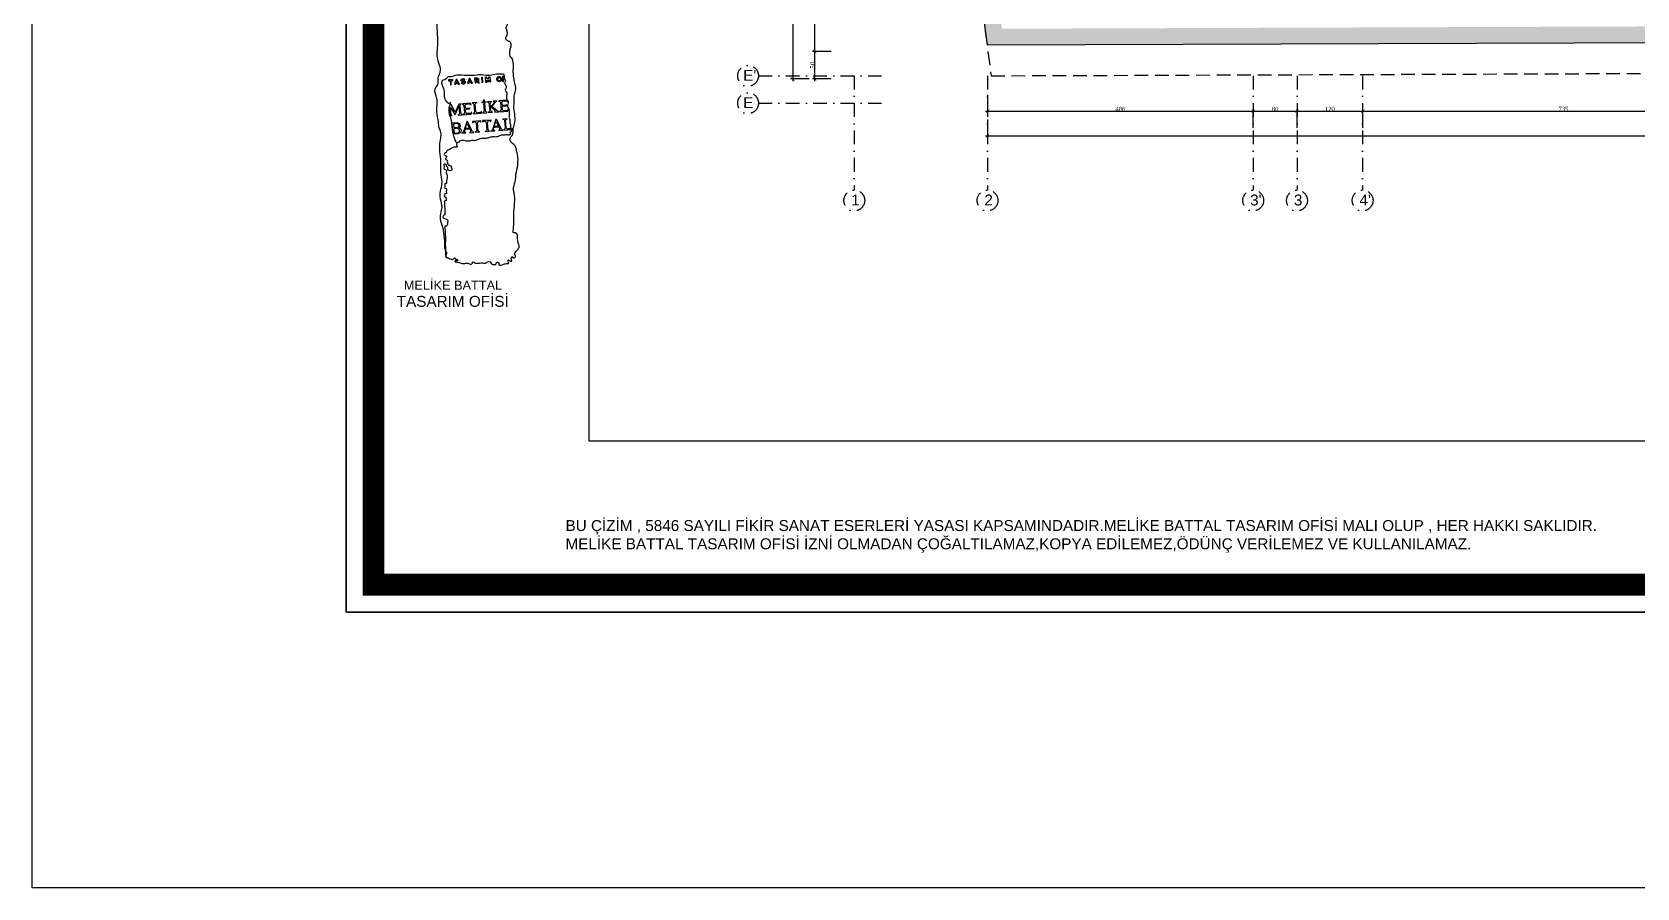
# Model space of a CAD drawing. Header units: millimetres. Extents: x -29311 to -3405, y 28913 to 42880.
# Drawn here: x -20559 to -17624, y 28913 to 30478 of the extents above; entities that cross this region are included whole.
import ezdxf

# ---------------------------------------------------------------- set-up
doc = ezdxf.new("R2010")
doc.units = ezdxf.units.MM
for name, pattern in [('( Hidden )', [0.375, 0.25, -0.125]), ('DASHDOT', [1, 0.5, -0.25, 0, -0.25]), ('DASHDOT2', [0.5, 0.25, -0.125, 0, -0.125])]:
    doc.linetypes.add(name, pattern=pattern)
for name, color, linetype in [('A-AKS', 57, 'DASHDOT'), ('A-AKS.', 57, 'DASHDOT2'), ('A-BA', 1, 'Continuous'), ('vaz_bina2', 161, 'Continuous'), ('Yazılar', 253, 'Continuous')]:
    doc.layers.add(name, color=color, linetype=linetype)
for name, color, linetype, lineweight in [('olcu-plan', 7, 'Continuous', 20), ('tarama-betonarme', 252, 'Continuous', 13), ('TES_SU', 150, 'Continuous', 25)]:
    doc.layers.add(name, color=color, linetype=linetype, lineweight=lineweight)
doc.styles.get("Standard").update_dxf_attribs({"font": 'arial.ttf'})
doc.styles.add('text1', font='arial.ttf')
doc.styles.add('YAZ-50', font='times.ttf', dxfattribs={"width": 0.9})
doc.dimstyles.new('1-50-plan', dxfattribs={"dimtxt": 8, "dimasz": 6, "dimexe": 4, "dimexo": 4, "dimgap": 0.00625, "dimtad": 1, "dimdec": 0, "dimrnd": 0.0005, "dimzin": 9, "dimdsep": 46, "dimtxsty": 'YAZ-50', "dimblk": 'ARCHTICK', "dimcen": 0.025, "dimdle": 4, "dimadec": 0, "dimazin": 0, "dimtfac": 1, "dimtdec": 0, "dimtmove": 0, "dimatfit": 3, "dimfxl": 30, "dimfxlon": 1, "dimarcsym": 0})

# ---------------------------------------------------------------- blocks, each defined once
blk = doc.blocks.new('ANTET')
at = {"color": 251, "const_width": 20, "elevation": 0}
blk.add_lwpolyline([(-18595, -50619.4), (-18595, -52600.1), (-14668.2, -52600.1), (-14668.2, -50619.4)], close=True, dxfattribs=at)
at = {"layer": 'Yazılar', "color": 0}
for p, q in [((-18522.6, -52138.5, 0), (-18526.4, -52138.7, 0)), ((-18526.4, -52138.7, 0), (-18526.4, -52139.5, 0)), ((-18526.4, -52139.5, 0), (-18524.8, -52139.4, 0)), ((-18524.8, -52139.4, 0), (-18524.6, -52143.2, 0)), ((-18524.6, -52143.2, 0), (-18523.9, -52143.2, 0)), ((-18524, -52139.4, 0), (-18522.6, -52139.3, 0)), ((-18523.9, -52143.2, 0), (-18524, -52139.4, 0)), ((-18522.6, -52139.3, 0), (-18522.6, -52138.5, 0)), ((-18519.4, -52138.2, 0), (-18520.9, -52142.7, 0)), ((-18520.9, -52142.7, 0), (-18519.9, -52142.7, 0)), ((-18519.9, -52142.7, 0), (-18519.6, -52141.8, 0)), ((-18519.6, -52141.8, 0), (-18518.2, -52141.7, 0)), ((-18518.9, -52138.2, 0), (-18519.4, -52138.2, 0)), ((-18519.4, -52141, 0), (-18518.9, -52139.8, 0)), ((-18518.3, -52140.9, 0), (-18519.4, -52141, 0)), ((-18516.4, -52142.5, 0), (-18518.9, -52138.2, 0)), ((-18518.9, -52139.8, 0), (-18518.3, -52140.9, 0)), ((-18518.2, -52141.7, 0), (-18517.6, -52142.5, 0)), ((-18517.6, -52142.5, 0), (-18516.4, -52142.5, 0)), ((-18513.5, -52141.3, 0), (-18514.7, -52141.4, 0)), ((-18511.9, -52138.8, 0), (-18511.4, -52138.3, 0)), ((-18507.5, -52137.3, 0), (-18509, -52141.8, 0)), ((-18509, -52141.8, 0), (-18508, -52141.8, 0)), ((-18508, -52141.8, 0), (-18507.6, -52140.9, 0)), ((-18507.6, -52140.9, 0), (-18506.2, -52140.8, 0)), ((-18506.9, -52137.3, 0), (-18507.5, -52137.3, 0)), ((-18507.4, -52140.1, 0), (-18507, -52138.9, 0)), ((-18506.3, -52140, 0), (-18507.4, -52140.1, 0)), ((-18507, -52138.9, 0), (-18506.3, -52140, 0)), ((-18504.5, -52141.6, 0), (-18506.9, -52137.3, 0)), ((-18506.2, -52140.8, 0), (-18505.6, -52141.6, 0)), ((-18505.6, -52141.6, 0), (-18504.5, -52141.6, 0)), ((-18500.1, -52137, 0), (-18502.6, -52137.2, 0)), ((-18502.6, -52137.2, 0), (-18502.2, -52141.4, 0)), ((-18502.2, -52141.4, 0), (-18501.2, -52141.3, 0)), ((-18501.5, -52138.9, 0), (-18501.5, -52137.8, 0)), ((-18501.5, -52137.8, 0), (-18500.4, -52137.8, 0)), ((-18500.3, -52138.8, 0), (-18501.5, -52138.9, 0)), ((-18501.4, -52139.9, 0), (-18500.7, -52139.8, 0)), ((-18501.2, -52141.3, 0), (-18501.4, -52139.9, 0)), ((-18500.7, -52139.8, 0), (-18499.4, -52141.3, 0)), ((-18498.2, -52141.2, 0), (-18499.4, -52139.6, 0)), ((-18499.4, -52141.3, 0), (-18498.2, -52141.2, 0)), ((-18495.5, -52136.5, 0), (-18496.4, -52136.6, 0)), ((-18496.4, -52136.6, 0), (-18496.1, -52140.7, 0)), ((-18496.1, -52140.7, 0), (-18495.1, -52140.6, 0)), ((-18495.1, -52140.6, 0), (-18495.5, -52136.5, 0)), ((-18491.8, -52136.3, 0), (-18492.9, -52136.4, 0)), ((-18492.9, -52136.4, 0), (-18492.5, -52140.7, 0)), ((-18492.5, -52140.7, 0), (-18491.4, -52140.6, 0)), ((-18490.4, -52138.3, 0), (-18491.8, -52136.3, 0)), ((-18491.4, -52140.6, 0), (-18491.6, -52138.8, 0)), ((-18491.6, -52138.8, 0), (-18490.5, -52140.3, 0)), ((-18490.5, -52140.3, 0), (-18489.9, -52140.2, 0)), ((-18489.5, -52136.2, 0), (-18490.4, -52138.3, 0)), ((-18489.9, -52140.2, 0), (-18489.3, -52138.6, 0)), ((-18488.4, -52136.1, 0), (-18489.5, -52136.2, 0)), ((-18489.3, -52138.6, 0), (-18489, -52140.3, 0)), ((-18489, -52140.3, 0), (-18487.9, -52140.2, 0)), ((-18487.9, -52140.2, 0), (-18488.4, -52136.1, 0)), ((-18476.6, -52135.5, 0), (-18477.3, -52135.7, 0)), ((-18477.3, -52135.7, 0), (-18477.2, -52140.2, 0)), ((-18477.2, -52140.2, 0), (-18476.3, -52140.1, 0)), ((-18475.7, -52135.4, 0), (-18476.6, -52135.5, 0)), ((-18476.4, -52136.5, 0), (-18475.6, -52136.1, 0)), ((-18476.3, -52137, 0), (-18476.4, -52136.5, 0)), ((-18475.5, -52136.9, 0), (-18476.3, -52137, 0)), ((-18476.3, -52140.1, 0), (-18476.2, -52138.1, 0)), ((-18476.2, -52138.1, 0), (-18475.3, -52137.7, 0)), ((-18523.9, -52161.3, 0), (-18525.1, -52161.5, 0)), ((-18520.3, -52168.1, 0), (-18523.9, -52161.3, 0)), ((-18516.9, -52160.7, 0), (-18520.3, -52168.1, 0)), ((-18515, -52160.6, 0), (-18516.9, -52160.7, 0)), ((-18515.1, -52169.5, 0), (-18515.9, -52161.8, 0)), ((-18514.9, -52161, 0), (-18515, -52160.6, 0)), ((-18506.7, -52159.8, 0), (-18513.8, -52160.4, 0)), ((-18513.8, -52160.4, 0), (-18513.7, -52161, 0)), ((-18512.4, -52162.1, 0), (-18511.8, -52168.7, 0)), ((-18510.9, -52164.2, 0), (-18511.1, -52161.9, 0)), ((-18510.3, -52160.9, 0), (-18507.1, -52160.6, 0)), ((-18505.8, -52161.2, 0), (-18506.7, -52159.8, 0)), ((-18506.2, -52161.4, 0), (-18505.8, -52161.2, 0)), ((-18500.7, -52159.4, 0), (-18504.7, -52159.7, 0)), ((-18504.7, -52159.7, 0), (-18504.7, -52160.1, 0)), ((-18503.3, -52160.7, 0), (-18502.6, -52168, 0)), ((-18501.5, -52167.9, 0), (-18502.1, -52160.6, 0)), ((-18500.7, -52159.8, 0), (-18500.7, -52159.4, 0)), ((-18491.9, -52158.7, 0), (-18495.9, -52159, 0)), ((-18495.9, -52159, 0), (-18495.9, -52159.5, 0)), ((-18494.5, -52160.1, 0), (-18493.9, -52167.2, 0)), ((-18492.7, -52167.2, 0), (-18493.3, -52160, 0)), ((-18491.9, -52159.2, 0), (-18491.9, -52158.7, 0)), ((-18486.9, -52158.3, 0), (-18490.9, -52158.7, 0)), ((-18490.9, -52158.7, 0), (-18490.8, -52159.1, 0)), ((-18489.5, -52159.7, 0), (-18488.8, -52166.9, 0)), ((-18488.2, -52162.9, 0), (-18488.5, -52159.8, 0)), ((-18484.7, -52159.3, 0), (-18487.3, -52162.6, 0)), ((-18486.8, -52158.8, 0), (-18486.9, -52158.3, 0)), ((-18486.7, -52163, 0), (-18483.5, -52158.9, 0)), ((-18482.4, -52158, 0), (-18485.2, -52158.2, 0)), ((-18485.2, -52158.2, 0), (-18485.2, -52158.7, 0)), ((-18482.3, -52158.4, 0), (-18482.4, -52158, 0)), ((-18473.2, -52157.1, 0), (-18480.3, -52157.8, 0)), ((-18480.3, -52157.8, 0), (-18480.3, -52158.3, 0)), ((-18478.9, -52159.4, 0), (-18478.3, -52166, 0)), ((-18477.5, -52161.5, 0), (-18477.6, -52159.2, 0)), ((-18476.8, -52158.2, 0), (-18473.6, -52157.9, 0)), ((-18473.9, -52161.9, 0), (-18476.5, -52162.1, 0)), ((-18476.5, -52162.5, 0), (-18473.9, -52162.3, 0)), ((-18473.5, -52161.4, 0), (-18473.6, -52161.4, 0)), ((-18473.4, -52162.6, 0), (-18473.5, -52161.4, 0)), ((-18472.4, -52158.5, 0), (-18473.2, -52157.1, 0)), ((-18472.7, -52158.7, 0), (-18472.4, -52158.5, 0)), ((-18525, -52171.4, 0), (-18523, -52171.2, 0)), ((-18524.4, -52167.8, 0), (-18524.3, -52163.8, 0)), ((-18523.9, -52170.8, 0), (-18524.4, -52167.8, 0)), ((-18524.3, -52163.8, 0), (-18520.7, -52170.4, 0)), ((-18523, -52171.1, 0), (-18523.9, -52170.8, 0)), ((-18523, -52171.2, 0), (-18523, -52171.1, 0)), ((-18520.7, -52170.4, 0), (-18520.4, -52170.4, 0)), ((-18520.4, -52170.4, 0), (-18517, -52162.8, 0)), ((-18517.5, -52170.6, 0), (-18517.5, -52170.9, 0)), ((-18517.5, -52170.9, 0), (-18513.8, -52170.7, 0)), ((-18517, -52162.8, 0), (-18516.3, -52169.6, 0)), ((-18513.8, -52170.7, 0), (-18513.8, -52170.3, 0)), ((-18512.9, -52170.6, 0), (-18505.8, -52170, 0)), ((-18512.9, -52170.1, 0), (-18512.9, -52170.6, 0)), ((-18509.7, -52176.9, 0), (-18512.7, -52186.2, 0)), ((-18510.6, -52168.7, 0), (-18510.8, -52165.9, 0)), ((-18507.4, -52164.6, 0), (-18510, -52164.8, 0)), ((-18509.9, -52165.2, 0), (-18507.4, -52165, 0)), ((-18506.3, -52169.3, 0), (-18509.6, -52169.5, 0)), ((-18504.6, -52185.8, 0), (-18509.1, -52176.8, 0)), ((-18507, -52164.1, 0), (-18507.1, -52164.1, 0)), ((-18506.9, -52165.3, 0), (-18507, -52164.1, 0)), ((-18507, -52165.3, 0), (-18506.9, -52165.3, 0)), ((-18505.8, -52170, 0), (-18505.2, -52168.5, 0)), ((-18505.2, -52168.5, 0), (-18505.6, -52168.4, 0)), ((-18496.8, -52176.1, 0), (-18504.6, -52176.6, 0)), ((-18504.6, -52176.6, 0), (-18504.5, -52177.7, 0)), ((-18503.8, -52169.8, 0), (-18496.7, -52169.2, 0)), ((-18503.8, -52169.3, 0), (-18503.8, -52169.8, 0)), ((-18497.2, -52168.5, 0), (-18499.7, -52168.7, 0)), ((-18497.2, -52177, 0), (-18496.8, -52177, 0)), ((-18496.8, -52177, 0), (-18496.8, -52176.1, 0)), ((-18496.7, -52169.2, 0), (-18496.1, -52167.8, 0)), ((-18496.1, -52167.8, 0), (-18496.5, -52167.6, 0)), ((-18487.7, -52175.4, 0), (-18495.4, -52175.9, 0)), ((-18495.4, -52175.9, 0), (-18495.3, -52177, 0)), ((-18495.3, -52177, 0), (-18494.9, -52176.9, 0)), ((-18495, -52168.6, 0), (-18495, -52169.1, 0)), ((-18495, -52169.1, 0), (-18491.3, -52168.8, 0)), ((-18491.3, -52168.8, 0), (-18491.3, -52168.3, 0)), ((-18490, -52168.1, 0), (-18490, -52168.6, 0)), ((-18490, -52168.6, 0), (-18486.2, -52168.3, 0)), ((-18487.9, -52162.9, 0), (-18488.2, -52162.9, 0)), ((-18488.2, -52163.8, 0), (-18487.8, -52163.7, 0)), ((-18487.9, -52166.9, 0), (-18488.2, -52163.8, 0)), ((-18488.1, -52176.4, 0), (-18487.6, -52176.4, 0)), ((-18487.6, -52176.4, 0), (-18487.7, -52175.4, 0)), ((-18487.2, -52163.9, 0), (-18483.9, -52166.8, 0)), ((-18481.9, -52166.9, 0), (-18486.7, -52163, 0)), ((-18486.2, -52168.3, 0), (-18486.3, -52167.8, 0)), ((-18483.3, -52174.9, 0), (-18486.2, -52184.3, 0)), ((-18484.3, -52167.6, 0), (-18484.2, -52168.1, 0)), ((-18484.2, -52168.1, 0), (-18480.5, -52167.8, 0)), ((-18478.1, -52183.8, 0), (-18482.6, -52174.9, 0)), ((-18480.5, -52167.8, 0), (-18480.6, -52167.3, 0)), ((-18479.4, -52167.9, 0), (-18472.3, -52167.3, 0)), ((-18479.4, -52167.4, 0), (-18479.4, -52167.9, 0)), ((-18477.1, -52166, 0), (-18477.3, -52163.2, 0)), ((-18472.8, -52174.2, 0), (-18476.8, -52174.5, 0)), ((-18476.8, -52174.5, 0), (-18476.8, -52174.8, 0)), ((-18472.8, -52166.6, 0), (-18476.1, -52166.8, 0)), ((-18475.4, -52175.5, 0), (-18474.8, -52182.8, 0)), ((-18473.6, -52182.7, 0), (-18474.3, -52175.3, 0)), ((-18473.5, -52162.6, 0), (-18473.4, -52162.6, 0)), ((-18472.8, -52174.5, 0), (-18472.8, -52174.2, 0)), ((-18472.3, -52167.3, 0), (-18471.7, -52165.8, 0)), ((-18471.7, -52165.8, 0), (-18472.1, -52165.7, 0)), ((-18518.6, -52177.8, 0), (-18523.5, -52178.1, 0)), ((-18522.2, -52188.1, 0), (-18517.2, -52187.6, 0)), ((-18521.4, -52182.3, 0), (-18521.6, -52178.9, 0)), ((-18521, -52187.1, 0), (-18521.3, -52183.4, 0)), ((-18514.3, -52187.1, 0), (-18514.3, -52187.5, 0)), ((-18514.3, -52187.5, 0), (-18510.5, -52187.2, 0)), ((-18511.9, -52186, 0), (-18511.3, -52184, 0)), ((-18510.6, -52186.7, 0), (-18511.4, -52186.7, 0)), ((-18511.3, -52184, 0), (-18510.6, -52183.7, 0)), ((-18511, -52183, 0), (-18509.9, -52179.3, 0)), ((-18510.2, -52183.2, 0), (-18511, -52183, 0)), ((-18510.6, -52183.7, 0), (-18507.6, -52183.5, 0)), ((-18510.5, -52187.2, 0), (-18510.6, -52186.7, 0)), ((-18507.7, -52183, 0), (-18510.2, -52183.2, 0)), ((-18509.2, -52179.3, 0), (-18507.4, -52182.9, 0)), ((-18507.4, -52182.9, 0), (-18507.7, -52183, 0)), ((-18507.6, -52183.5, 0), (-18507, -52183.7, 0)), ((-18507, -52183.7, 0), (-18506.1, -52185.6, 0)), ((-18506.9, -52186.4, 0), (-18506.9, -52186.9, 0)), ((-18506.5, -52186.4, 0), (-18506.9, -52186.4, 0)), ((-18506.9, -52186.9, 0), (-18503.2, -52186.6, 0)), ((-18504.5, -52177.7, 0), (-18504.1, -52177.6, 0)), ((-18503.2, -52186.6, 0), (-18503.2, -52186.1, 0)), ((-18502, -52186.5, 0), (-18498, -52186.2, 0)), ((-18502, -52186.2, 0), (-18502, -52186.5, 0)), ((-18501.2, -52178.1, 0), (-18500.6, -52185.4, 0)), ((-18499.4, -52185.3, 0), (-18500, -52178, 0)), ((-18498, -52186.2, 0), (-18498.1, -52185.9, 0)), ((-18492.9, -52185.5, 0), (-18492.8, -52185.9, 0)), ((-18492.8, -52185.9, 0), (-18488.9, -52185.6, 0)), ((-18492, -52177.4, 0), (-18491.4, -52184.7, 0)), ((-18490.2, -52184.6, 0), (-18490.8, -52177.3, 0)), ((-18488.9, -52185.6, 0), (-18488.9, -52185.3, 0)), ((-18487.9, -52185.2, 0), (-18487.8, -52185.6, 0)), ((-18487.8, -52185.6, 0), (-18484.1, -52185.3, 0)), ((-18485.5, -52184.1, 0), (-18484.9, -52182, 0)), ((-18484.1, -52184.8, 0), (-18485, -52184.8, 0)), ((-18484.9, -52182, 0), (-18484.2, -52181.8, 0)), ((-18484.6, -52181.1, 0), (-18483.4, -52177.4, 0)), ((-18483.8, -52181.3, 0), (-18484.6, -52181.1, 0)), ((-18484.2, -52181.8, 0), (-18481.2, -52181.6, 0)), ((-18484.1, -52185.3, 0), (-18484.1, -52184.8, 0)), ((-18481.3, -52181.1, 0), (-18483.8, -52181.3, 0)), ((-18482.7, -52177.4, 0), (-18481, -52181, 0)), ((-18481, -52181, 0), (-18481.3, -52181.1, 0)), ((-18481.2, -52181.6, 0), (-18480.5, -52181.8, 0)), ((-18480.5, -52181.8, 0), (-18479.6, -52183.7, 0)), ((-18480.5, -52184.5, 0), (-18480.4, -52185, 0)), ((-18480, -52184.5, 0), (-18480.5, -52184.5, 0)), ((-18480.4, -52185, 0), (-18476.7, -52184.7, 0)), ((-18476.7, -52184.7, 0), (-18476.8, -52184.2, 0)), ((-18475.9, -52184.6, 0), (-18469.1, -52184, 0)), ((-18475.9, -52184.1, 0), (-18475.9, -52184.6, 0)), ((-18469.3, -52183.3, 0), (-18471.9, -52183.5, 0))]:
    blk.add_line(p, q, dxfattribs=at)
at = {"layer": 'Yazılar', "elevation": 0}
for points in [[(-18620, -50594.4), (-18620, -52625.1), (-14643.2, -52625.1), (-14643.2, -50594.4)], [(-18397.9, -50768), (-14785.5, -50768), (-14785.5, -52468.9), (-18397.9, -52468.9)]]:
    blk.add_lwpolyline(points, close=True, dxfattribs=at)
at = {"layer": 'Yazılar', "color": 0}
for centre, radius, start, end in [((-18500.4, -52138.3, 0), 0.544, 285.7002, 89.8304), ((-18500, -52138.4, 0), 1.35, 296.3146, 92.2448), ((-18514.7, -52162.2, 0), 1.25, 99.5329, 160.7685), ((-18513.7, -52162.3, 0), 1.32, 8.9885, 92.4504), ((-18510.3, -52161.8, 0), 0.845, 93.5753, 186.7171), ((-18507.5, -52161.9, 0), 1.43, 24.0941, 70.1751), ((-18504.4, -52161.2, 0), 1.17, 26.8717, 104.7206), ((-18500.9, -52161, 0), 1.28, 78.7508, 159.2348), ((-18495.6, -52160.6, 0), 1.17, 26.8717, 104.7206), ((-18494.1, -52157.6, 0), 0.643, 0, 180), ((-18494.1, -52157.6, 0), 0.643, 180, 0), ((-18492.2, -52160.4, 0), 1.28, 78.7508, 159.2348), ((-18490.5, -52160.3, 0), 1.17, 26.8717, 104.7206), ((-18487.2, -52160.1, 0), 1.35, 73.9687, 165.5707), ((-18485, -52159.1, 0), 0.445, 331.9713, 109.8082), ((-18482.5, -52159.8, 0), 1.4, 85.2348, 136.878), ((-18480.2, -52159.6, 0), 1.32, 8.9885, 92.4504), ((-18476.8, -52159.1, 0), 0.845, 93.5753, 186.7171), ((-18476.7, -52161.3, 0), 0.808, 192.7116, 279.6506), ((-18476.4, -52163.4, 0), 0.87, 92.8643, 169.9091), ((-18474.1, -52161.5, 0), 0.459, 296.8534, 4.4459), ((-18473.9, -52162.7, 0), 0.385, 2.7673, 86.8525), ((-18474, -52159.3, 0), 1.43, 24.0941, 70.1751), ((-18517.5, -52169.3, 0), 1.21, 267.7324, 349.4348), ((-18513.9, -52169, 0), 1.3, 202.1449, 271.1655), ((-18513.1, -52168.7, 0), 1.34, 277.5487, 0.0587), ((-18510.2, -52164, 0), 0.808, 192.7116, 279.6506), ((-18509.9, -52166.1, 0), 0.87, 92.8643, 169.9091), ((-18509.5, -52168.5, 0), 1.03, 188.142, 265.8309), ((-18509.4, -52177, 0), 0.375, 29.8612, 162.6497), ((-18507.6, -52164.2, 0), 0.459, 296.8534, 4.4459), ((-18507.4, -52165.3, 0), 0.385, 2.7673, 86.8525), ((-18507, -52168, 0), 1.43, 299.5441, 345.6252), ((-18502.8, -52178.9, 0), 1.83, 28.1277, 133.9929), ((-18504, -52168, 0), 1.34, 277.5487, 0.0587), ((-18500, -52167.2, 0), 1.58, 207.6157, 280.9899), ((-18498.2, -52178.6, 0), 1.83, 56.328, 162.1932), ((-18497.9, -52167.3, 0), 1.43, 299.5441, 345.6252), ((-18495.2, -52167.2, 0), 1.34, 277.5487, 0.0587), ((-18493.6, -52178.3, 0), 1.83, 28.1277, 133.9929), ((-18491.3, -52166.9, 0), 1.36, 190.5203, 271.082), ((-18489.1, -52177.9, 0), 1.83, 56.328, 162.1932), ((-18490.1, -52166.9, 0), 1.23, 272.4392, 358.5524), ((-18488.1, -52161.7, 0), 1.19, 279.6077, 310.0793), ((-18486.7, -52166.7, 0), 1.2, 188.6528, 290.3313), ((-18487.8, -52164.9, 0), 1.19, 58.769, 89.2406), ((-18484.3, -52167.1, 0), 0.489, 268.8969, 38.1412), ((-18483, -52175.1, 0), 0.375, 29.8612, 162.6497), ((-18480.8, -52165.1, 0), 2.15, 236.5586, 275.1283), ((-18479.6, -52166, 0), 1.34, 277.5487, 0.0587), ((-18476.1, -52165.8, 0), 1.03, 188.142, 265.8309), ((-18476.5, -52176, 0), 1.17, 26.8717, 104.7206), ((-18473.1, -52175.8, 0), 1.28, 78.7508, 159.2348), ((-18473.5, -52165.3, 0), 1.43, 299.5441, 345.6252), ((-18514.2, -52185.3, 0), 1.78, 266.9534, 330.1797), ((-18511.5, -52186.3, 0), 0.489, 151.1208, 280.3652), ((-18509.5, -52179.6, 0), 0.427, 35.0991, 145.0732), ((-18506.4, -52185.9, 0), 0.489, 268.8969, 38.1412), ((-18503.4, -52184, 0), 2.15, 236.5586, 275.1283), ((-18501.8, -52184.9, 0), 1.28, 258.0713, 338.5553), ((-18498.3, -52184.8, 0), 1.17, 206.1921, 284.0411), ((-18492.6, -52184.3, 0), 1.28, 258.0713, 338.5553), ((-18489.2, -52184.1, 0), 1.17, 206.1921, 284.0411), ((-18487.8, -52183.4, 0), 1.78, 266.9534, 330.1797), ((-18485.1, -52184.3, 0), 0.489, 151.1208, 280.3652), ((-18483.1, -52177.7, 0), 0.427, 35.0991, 145.0732), ((-18480, -52184, 0), 0.489, 268.8969, 38.1412), ((-18477, -52182.1, 0), 2.15, 236.5586, 275.1283), ((-18476.1, -52182.8, 0), 1.34, 277.5487, 0.0587), ((-18472.2, -52181.9, 0), 1.58, 207.6157, 280.9899), ((-18470, -52182.1, 0), 1.43, 299.5441, 304.8334)]:
    blk.add_arc(centre, radius, start, end, dxfattribs=at)
for centre, major_axis, ratio in [((-18480.2, -52137.9, 0), (0.26, -2.41), 0.888812), ((-18480.1, -52137.9, 0), (0.14, -1.64), 0.823942)]:
    blk.add_ellipse(centre, major_axis=major_axis, ratio=ratio, dxfattribs=at)
for points, knots in [([(-18536, -52028.9, 0), (-18533.5, -52027.3, 0), (-18527.9, -52023.8, 0), (-18517.7, -52025.2, 0), (-18508.2, -52023.6, 0), (-18498.5, -52026.7, 0), (-18489, -52025.3, 0), (-18482.2, -52025.9, 0), (-18476.3, -52024.9, 0), (-18478.4, -52031.6, 0), (-18472.2, -52035.5, 0), (-18472.3, -52046.4, 0), (-18469.8, -52057.3, 0), (-18471.6, -52069, 0), (-18474, -52076.6, 0), (-18475.1, -52083, 0), (-18470.8, -52087, 0), (-18474.2, -52090.3, 0), (-18473.2, -52093, 0), (-18472.1, -52095.5, 0), (-18473.3, -52098.5, 0), (-18474.4, -52101, 0), (-18473, -52103.2, 0), (-18469.9, -52103.3, 0), (-18468.6, -52107.2, 0), (-18470, -52109.9, 0), (-18470.5, -52113.2, 0), (-18470.6, -52116.4, 0), (-18468.5, -52118.7, 0), (-18467.1, -52122, 0), (-18467, -52126.9, 0), (-18467.4, -52132.5, 0), (-18466.6, -52137.9, 0), (-18465.5, -52143.1, 0), (-18464.4, -52148.2, 0), (-18466.8, -52152.8, 0), (-18466, -52158.2, 0), (-18467.3, -52164.6, 0), (-18465.3, -52171.7, 0), (-18465.6, -52178.3, 0), (-18467.3, -52182.8, 0), (-18467.4, -52186.4, 0), (-18468, -52189.5, 0), (-18470.6, -52191.8, 0), (-18469.9, -52196.1, 0), (-18465.6, -52197.8, 0), (-18464.4, -52202.4, 0), (-18462.9, -52208.1, 0), (-18462.6, -52216.1, 0), (-18465, -52224.2, 0), (-18465, -52231.8, 0), (-18467.8, -52237.4, 0), (-18465.7, -52243.9, 0), (-18465.8, -52251.7, 0), (-18467.3, -52263.3, 0), (-18466.2, -52270.3, 0), (-18467.8, -52278.9, 0), (-18462.7, -52277.8, 0), (-18464.2, -52286, 0), (-18460.7, -52291.2, 0), (-18463.9, -52294.5, 0), (-18465.7, -52296.3, 0), (-18466.1, -52298.4, 0), (-18464, -52300.7, 0), (-18468.2, -52302, 0), (-18468, -52299, 0), (-18469.8, -52302.2, 0), (-18467.6, -52304.5, 0), (-18470.8, -52304.3, 0), (-18471.6, -52302.5, 0), (-18472.5, -52304.9, 0), (-18470.1, -52307, 0), (-18474.4, -52306.3, 0), (-18476.6, -52307.6, 0), (-18481.2, -52308.7, 0), (-18480.1, -52305.5, 0), (-18483, -52305, 0), (-18482.8, -52307.1, 0), (-18484.9, -52307.7, 0), (-18487.2, -52307.1, 0), (-18488.1, -52304.5, 0), (-18490.6, -52304.4, 0), (-18491.7, -52306.3, 0), (-18495.1, -52306, 0), (-18498.4, -52305.9, 0), (-18501.5, -52306.7, 0), (-18504.6, -52304.2, 0), (-18504.4, -52306.1, 0), (-18505.5, -52307.7, 0), (-18508.4, -52306, 0), (-18511.2, -52306.4, 0), (-18513.9, -52306.5, 0), (-18516, -52305.8, 0), (-18518, -52305.1, 0), (-18519.5, -52305.3, 0), (-18521.3, -52304.5, 0), (-18519.5, -52303.7, 0), (-18517.6, -52304.3, 0), (-18518.6, -52302.3, 0), (-18520.2, -52303.2, 0), (-18520.7, -52300.6, 0), (-18522.8, -52303.9, 0), (-18525.6, -52301.3, 0), (-18529.6, -52301.1, 0), (-18528.9, -52297.7, 0), (-18529.2, -52295.7, 0), (-18529.6, -52293.3, 0), (-18530.3, -52291.2, 0), (-18529.8, -52287.7, 0), (-18530.7, -52281.5, 0), (-18531, -52274, 0), (-18535.7, -52264.1, 0), (-18531.1, -52254.6, 0), (-18536.1, -52243.6, 0), (-18531.3, -52233.6, 0), (-18534.6, -52222.3, 0), (-18532.9, -52212, 0), (-18535.5, -52201.7, 0), (-18534.1, -52193.7, 0), (-18533, -52186.8, 0), (-18535.8, -52182.3, 0), (-18535.6, -52175.6, 0), (-18538.7, -52166.8, 0), (-18535.8, -52156.8, 0), (-18540.9, -52147.5, 0), (-18535.2, -52142.4, 0), (-18537, -52137.2, 0), (-18533.9, -52132.7, 0), (-18534.1, -52126.2, 0), (-18537.9, -52118.1, 0), (-18536, -52106.2, 0), (-18537.1, -52093.9, 0), (-18537.1, -52083.6, 0), (-18536.9, -52077.4, 0), (-18535.9, -52072.9, 0), (-18539.6, -52070.6, 0), (-18538.8, -52067.1, 0), (-18538.6, -52064.3, 0), (-18539.2, -52061.9, 0), (-18539.8, -52059.7, 0), (-18539.1, -52057.3, 0), (-18538.9, -52055.3, 0), (-18539.1, -52052.8, 0), (-18539.6, -52050.8, 0), (-18539.8, -52048.6, 0), (-18539.1, -52046.6, 0), (-18540, -52044.6, 0), (-18538.9, -52042.4, 0), (-18540.9, -52040.6, 0), (-18542, -52039.5, 0), (-18541.6, -52036.7, 0), (-18540, -52036.5, 0), (-18538.5, -52036.4, 0), (-18539.2, -52034.5, 0), (-18538.7, -52033, 0), (-18539.3, -52030.8, 0), (-18537.5, -52029.8, 0), (-18536.5, -52029.1, 0), (-18536, -52028.9, 0)], [0, 0, 0, 0, 0.881414, 1.936383, 2.954443, 3.709645, 4.947379, 5.699414, 5.937772, 6.417387, 7.040144, 7.900896, 9.401569, 10.468242, 11.357192, 11.861116, 12.287399, 12.774481, 12.836556, 13.152515, 13.550317, 13.765992, 13.913776, 14.249954, 14.566443, 14.944251, 15.140121, 15.582304, 15.813577, 16.063877, 16.634583, 17.239381, 17.761687, 18.24688, 18.853317, 19.273726, 19.713525, 20.456569, 21.18741, 21.899033, 22.381281, 22.629331, 22.971697, 23.289416, 23.584904, 24.103549, 24.501799, 24.935182, 25.906791, 26.816319, 27.452759, 28.202159, 28.520229, 29.465063, 30.544385, 31.855135, 32.187026, 32.324574, 33.092549, 33.698199, 34.084971, 34.293946, 34.47328, 34.684831, 34.974274, 35.067715, 35.289147, 35.495874, 35.737033, 35.808593, 35.973804, 36.154282, 36.486352, 36.651609, 37.091679, 37.210773, 37.42482, 37.540704, 37.70472, 37.974344, 38.196185, 38.425369, 38.529096, 38.807935, 39.312252, 39.532264, 39.848401, 39.894212, 40.034097, 40.331047, 40.679555, 40.917913, 41.126981, 41.336004, 41.520283, 41.627194, 41.750148, 41.91749, 42.036987, 42.156143, 42.31932, 42.462502, 42.899586, 43.187305, 43.426224, 43.750185, 43.910186, 44.090938, 44.521944, 44.872048, 46.004823, 46.758728, 48.008643, 48.79577, 50.162961, 51.016604, 52.23522, 53.216359, 54.174811, 54.743182, 55.204335, 55.708284, 56.666486, 57.888545, 58.757827, 59.364356, 59.75877, 60.237093, 60.897045, 61.615856, 62.875365, 64.350964, 65.358879, 65.918997, 66.270735, 66.609962, 66.985634, 67.224024, 67.477458, 67.700398, 67.914285, 68.199665, 68.309984, 68.660088, 68.78967, 69.009963, 69.260361, 69.420373, 69.659338, 69.834449, 70.104088, 70.217456, 70.313174, 70.468922, 70.634108, 70.82651, 71.060195, 71.169402, 71.169402, 71.169402, 71.169402]), ([(-18470.2, -52188.7, 0), (-18469.9, -52188.2, 0), (-18469.6, -52187.6, 0), (-18470.8, -52186.9, 0), (-18468.6, -52186.3, 0), (-18469.8, -52184.9, 0), (-18468.6, -52183.7, 0), (-18469.8, -52182.4, 0), (-18469.6, -52180.6, 0), (-18469.6, -52179.2, 0), (-18470.6, -52178, 0), (-18470.5, -52176.5, 0), (-18470.2, -52174.8, 0), (-18471.3, -52173.5, 0), (-18471.1, -52171.5, 0), (-18470.6, -52169.6, 0), (-18471.2, -52167.6, 0), (-18471.1, -52166.3, 0), (-18471.3, -52164.9, 0), (-18472.2, -52163.7, 0), (-18472.8, -52161.8, 0), (-18471.9, -52160.1, 0), (-18471.9, -52157.6, 0), (-18473.3, -52156.2, 0), (-18473.6, -52153.9, 0), (-18473.2, -52152.1, 0), (-18473, -52149.7, 0), (-18474.7, -52148.8, 0), (-18474.5, -52147.2, 0), (-18473.7, -52146.1, 0), (-18473.4, -52144.2, 0), (-18475.2, -52142.8, 0), (-18475.4, -52140.6, 0), (-18473.7, -52139.4, 0), (-18475.5, -52138, 0), (-18475.6, -52136.1, 0), (-18475.8, -52134.7, 0), (-18475.9, -52132.9, 0), (-18479.7, -52133.2, 0), (-18483.9, -52132.9, 0), (-18490.9, -52135.1, 0), (-18496.2, -52133.4, 0), (-18503.4, -52134.4, 0), (-18510.7, -52134.8, 0), (-18519.6, -52133.4, 0), (-18523.9, -52136.2, 0), (-18527.2, -52135.3, 0), (-18527.5, -52136.9, 0), (-18529.4, -52138.2, 0), (-18532.9, -52138.8, 0), (-18532.4, -52144.5, 0), (-18529.8, -52147.8, 0), (-18530.1, -52151.8, 0), (-18530.2, -52154.8, 0), (-18529.1, -52157.8, 0), (-18527.1, -52159.5, 0), (-18525.6, -52160.9, 0), (-18523.8, -52157.7, 0), (-18527.3, -52167.4, 0), (-18523.7, -52172.4, 0), (-18523.1, -52184.3, 0), (-18521.7, -52190.8, 0), (-18518.7, -52197.5, 0), (-18515.4, -52193.2, 0), (-18511.3, -52194.5, 0), (-18508, -52194.9, 0), (-18505, -52193.8, 0), (-18502.3, -52194.6, 0), (-18499.6, -52193.3, 0), (-18496.6, -52192, 0), (-18492.7, -52192.8, 0), (-18489, -52191, 0), (-18485.5, -52190.7, 0), (-18482, -52191.1, 0), (-18478.9, -52188.9, 0), (-18475.8, -52189.6, 0), (-18473.1, -52188.5, 0), (-18471, -52189.7, 0), (-18470.3, -52188.8, 0), (-18470.2, -52188.7, 0)], [0, 0, 0, 0, 0.136607, 0.18372, 0.316518, 0.454885, 0.538674, 0.750805, 0.850707, 1.072722, 1.145551, 1.312871, 1.479434, 1.643428, 1.768318, 2.075223, 2.210746, 2.370885, 2.466397, 2.652579, 2.794984, 3.041529, 3.197357, 3.50061, 3.588901, 3.870669, 4.089084, 4.20394, 4.370451, 4.491455, 4.621089, 4.891421, 5.091267, 5.197915, 5.384339, 5.555955, 5.773419, 5.863268, 6.004284, 6.680967, 7.319736, 8.084525, 8.289657, 9.482954, 10.320241, 10.814206, 11.014804, 11.106096, 11.229897, 11.669744, 11.971428, 12.698567, 12.924713, 13.122584, 13.617847, 13.771293, 13.948421, 14.089385, 14.45794, 15.508998, 16.604924, 17.582926, 17.896708, 18.273437, 18.677356, 19.074883, 19.264398, 19.628351, 19.846012, 20.126451, 20.616899, 20.964277, 21.310683, 21.674876, 21.989443, 22.360965, 22.55573, 22.841744, 22.880309, 22.880309, 22.880309, 22.880309]), ([(-18513.5, -52141.3, 0), (-18513.4, -52141.4, 0), (-18513.1, -52141.7, 0), (-18512.4, -52141.6, 0), (-18512.1, -52140.9, 0), (-18512.9, -52140.2, 0), (-18513.9, -52140.4, 0), (-18515.1, -52139.5, 0), (-18514.8, -52137.9, 0), (-18513.4, -52137.4, 0), (-18512.2, -52137.6, 0), (-18511.6, -52138.1, 0), (-18511.4, -52138.3, 0)], [0, 0, 0, 0, 0.0451187, 0.1173415, 0.1723501, 0.2433028, 0.3739764, 0.4801856, 0.6246924, 0.7577294, 0.8891843, 0.9736103, 0.9736103, 0.9736103, 0.9736103]), ([(-18511.9, -52138.8, 0), (-18512.1, -52138.7, 0), (-18512.5, -52138.4, 0), (-18513.4, -52138.1, 0), (-18514.1, -52138.9, 0), (-18513.3, -52139.7, 0), (-18512.2, -52139.3, 0), (-18511.1, -52140.1, 0), (-18511, -52141.4, 0), (-18512, -52142.4, 0), (-18513.3, -52142.6, 0), (-18514.3, -52142.1, 0), (-18514.6, -52141.6, 0), (-18514.7, -52141.4, 0)], [0, 0, 0, 0, 0.075215, 0.168037, 0.238595, 0.300863, 0.431742, 0.538552, 0.662721, 0.777545, 0.926943, 1.018413, 1.094525, 1.094525, 1.094525, 1.094525]), ([(-18525.1, -52161.5, 0), (-18525.2, -52161.9, 0), (-18526.6, -52166.8, 0), (-18525.8, -52169.2, 0), (-18525, -52171.4, 0)], [14.3726589, 14.3726589, 14.3726589, 14.3726589, 14.4579398, 15.2784301, 15.2784301, 15.2784301, 15.2784301]), ([(-18523.5, -52178.1, 0), (-18523.3, -52180.1, 0), (-18523, -52183.7, 0), (-18522.5, -52186.8, 0), (-18522.2, -52188.1, 0)], [16.020145, 16.020145, 16.020145, 16.020145, 16.604924, 17.040544, 17.040544, 17.040544, 17.040544]), ([(-18521.6, -52178.9, 0), (-18521.3, -52178.7, 0), (-18520.4, -52178.3, 0), (-18518.8, -52178.1, 0), (-18517, -52179.2, 0), (-18516.8, -52181.3, 0), (-18518.4, -52182.4, 0), (-18519.9, -52182.5, 0), (-18521, -52182.5, 0), (-18521.3, -52182.3, 0), (-18521.4, -52182.3, 0)], [0, 0, 0, 0, 0.085547, 0.301464, 0.475292, 0.652989, 0.813559, 0.998141, 1.10075, 1.122549, 1.122549, 1.122549, 1.122549]), ([(-18521, -52187.1, 0), (-18520.7, -52187.2, 0), (-18519.8, -52187.6, 0), (-18518.1, -52187.4, 0), (-18516.2, -52186.3, 0), (-18516.2, -52184.1, 0), (-18517.8, -52183.1, 0), (-18519.3, -52182.8, 0), (-18520.5, -52183, 0), (-18521, -52183.3, 0), (-18521.3, -52183.4, 0)], [0, 0, 0, 0, 0.09269, 0.296786, 0.501074, 0.679681, 0.837468, 1.023558, 1.125211, 1.205101, 1.205101, 1.205101, 1.205101]), ([(-18518.6, -52177.8, 0), (-18517.9, -52177.9, 0), (-18516.5, -52178.2, 0), (-18515.6, -52180.2, 0), (-18516, -52181.9, 0), (-18516.7, -52182.4, 0), (-18517, -52182.5, 0)], [0, 0, 0, 0, 0.1985698, 0.4157345, 0.5737734, 0.6679622, 0.6679622, 0.6679622, 0.6679622]), ([(-18517, -52182.5, 0), (-18516.6, -52182.7, 0), (-18515.7, -52183.1, 0), (-18514.8, -52184.5, 0), (-18515.1, -52186.2, 0), (-18516.1, -52187.2, 0), (-18516.9, -52187.5, 0), (-18517.2, -52187.6, 0)], [0, 0, 0, 0, 0.131143, 0.2878449, 0.4517938, 0.6033194, 0.70123, 0.70123, 0.70123, 0.70123]), ([(-18469.4, -52185.4, 0), (-18468.7, -52185.1, 0), (-18468, -52184.7, 0), (-18467.8, -52183.4, 0), (-18467.4, -52182.4, 0), (-18466.7, -52182.1, 0)], [0.018942, 0.018942, 0.018942, 0.018942, 0.1582173, 0.2568688, 0.4230865, 0.4230865, 0.4230865, 0.4230865]), ([(-18518.6, -52196.1, 0), (-18518.8, -52196.7, 0), (-18519, -52197.3, 0), (-18519.6, -52198.3, 0), (-18518.3, -52199.1, 0), (-18518.7, -52200.3, 0), (-18520.1, -52200, 0), (-18521.1, -52200.1, 0), (-18522.4, -52200.4, 0), (-18523.7, -52201.3, 0), (-18525.4, -52202.1, 0), (-18526.9, -52202.9, 0), (-18528.3, -52203.6, 0), (-18528.4, -52205.4, 0), (-18530.3, -52205.5, 0), (-18530.6, -52207.8, 0), (-18527.3, -52208.2, 0), (-18529.2, -52210.1, 0), (-18529.2, -52211.7, 0), (-18527.2, -52211.6, 0), (-18527.8, -52213.7, 0), (-18526.9, -52214.9, 0), (-18527.1, -52216.6, 0), (-18524.1, -52216.2, 0), (-18522.2, -52221.8, 0), (-18525.9, -52221.8, 0), (-18527.6, -52220.4, 0), (-18526.6, -52218.4, 0), (-18528.7, -52217.8, 0), (-18527.7, -52215.7, 0), (-18531.3, -52215, 0), (-18530.1, -52218, 0), (-18531.5, -52220.9, 0), (-18527.4, -52220.9, 0), (-18528.7, -52222.6, 0), (-18528.2, -52224.7, 0), (-18527.2, -52227.4, 0), (-18528.3, -52230.2, 0), (-18528.1, -52232, 0), (-18528.4, -52233.8, 0), (-18529.5, -52233.3, 0), (-18530.2, -52234.4, 0), (-18529.5, -52235.6, 0), (-18530.4, -52237.4, 0), (-18527.5, -52237.7, 0), (-18529, -52240.3, 0), (-18527.7, -52243, 0), (-18530.4, -52242.7, 0), (-18530.4, -52244.6, 0), (-18529.8, -52245.8, 0), (-18528.7, -52245.9, 0), (-18528.7, -52247, 0), (-18528.7, -52248, 0), (-18528.7, -52249.6, 0), (-18530.6, -52249.1, 0), (-18530, -52251.2, 0), (-18530, -52252.6, 0), (-18530, -52254.9, 0), (-18529.8, -52257.2, 0), (-18530, -52259.6, 0), (-18529.5, -52262.2, 0), (-18531.5, -52262.7, 0), (-18531.9, -52265.1, 0), (-18529.2, -52265.4, 0), (-18526.7, -52266.7, 0), (-18527.5, -52269.2, 0), (-18527.1, -52271.1, 0), (-18528.3, -52272.4, 0), (-18530.2, -52271.7, 0), (-18529.1, -52277.5, 0), (-18529.6, -52280, 0), (-18528.8, -52284.4, 0), (-18530.1, -52288.1, 0), (-18528.9, -52291.9, 0), (-18529.6, -52294.7, 0), (-18527.9, -52296.3, 0), (-18528.6, -52298.2, 0), (-18529.3, -52300.2, 0), (-18528.2, -52300.9, 0), (-18527.4, -52301.4, 0)], [0.808284, 0.808284, 0.808284, 0.808284, 0.927871, 0.976252, 1.169738, 1.20392, 1.325319, 1.484351, 1.542912, 1.716339, 1.95222, 2.102832, 2.247709, 2.378644, 2.549728, 2.6837, 2.907527, 3.136531, 3.200346, 3.353908, 3.506872, 3.691806, 3.808919, 3.912376, 4.427848, 4.644294, 4.797024, 4.994326, 5.129405, 5.262749, 5.475775, 5.724774, 5.947032, 6.228451, 6.29946, 6.490086, 6.846294, 7.150228, 7.30264, 7.447746, 7.511624, 7.579145, 7.776013, 7.891048, 8.050279, 8.332091, 8.535431, 8.69429, 8.85619, 8.979498, 9.047953, 9.14655, 9.260852, 9.387407, 9.503365, 9.611346, 9.859748, 9.980423, 10.288341, 10.561501, 10.745784, 10.935311, 11.071084, 11.341063, 11.596603, 11.774882, 12.051566, 12.16336, 12.207826, 12.579662, 13.13446, 13.294356, 13.866166, 14.248915, 14.486556, 14.641042, 14.865755, 15.023301, 15.209682, 15.209682, 15.209682, 15.209682])]:
    blk.add_open_spline(points, degree=3, knots=knots, dxfattribs=at)
for points in [[(-18475.6, -52136.1, 0), (-18475.6, -52135.9, 0), (-18475.7, -52135.6, 0), (-18475.7, -52135.4, 0)], [(-18475.3, -52137.7, 0), (-18475.4, -52137.4, 0), (-18475.5, -52137.2, 0), (-18475.5, -52136.9, 0)], [(-18469.1, -52184, 0), (-18469, -52183.8, 0), (-18469.1, -52183.5, 0), (-18469.2, -52183.2, 0)]]:
    blk.add_open_spline(points, degree=3, dxfattribs=at)
at = {"layer": 'Yazılar', "color": 0, "insert": (-18573.8, -52322.2, 0), "char_height": 10, "attachment_point": 1}
blk.add_mtext_dynamic_manual_height_columns('{\\H0.83333x;  MELİKE BATTAL }\\PTASARIM OFİSİ', width=1677.601, gutter_width=12.5, heights=[0], dxfattribs=at)
at = {"layer": 'Yazılar', "insert": (-18419.5, -52541, 0), "char_height": 10, "width": 1677.601, "attachment_point": 1}
blk.add_mtext('{\\fArial|b0|i0|c162|p34;BU ÇİZİM , 5846 SAYILI FİKİR SANAT ESERLERİ YASASI KAPSAMINDADIR.MELİKE BATTAL TASARIM OFİSİ MALI OLUP , HER HAKKI SAKLIDIR.\\PMELİKE BATTAL TASARIM OFİSİ İZNİ OLMADAN ÇOĞALTILAMAZ,KOPYA EDİLEMEZ,ÖDÜNÇ VERİLEMEZ VE KULLANILAMAZ.}', dxfattribs=at)
blk = doc.blocks.new('_ArchTick')
at = {"color": 0, "linetype": 'ByBlock', "const_width": 0.15}
blk.add_lwpolyline([(-0.5, -0.5), (0.5, 0.5)], dxfattribs=at)
blk = doc.blocks.new('*D348')
at = {"layer": 'DEFPOINTS', "color": 0, "transparency": 16777216}
for p in [(-19055.3, 30963.2), (-19127.9, 30442.3), (-19055.3, 30442.3)]:
    blk.add_point(p, dxfattribs=at)
at = {"layer": 'olcu-plan', "color": 0, "lineweight": -2, "transparency": 16777216}
for p, q in [((-19097.9, 30963.2), (-19131.9, 30963.2)), ((-19127.9, 30967.2), (-19127.9, 30438.3)), ((-19097.9, 30442.3), (-19131.9, 30442.3))]:
    blk.add_line(p, q, dxfattribs=at)
at = {"layer": 'olcu-plan', "color": 0, "lineweight": -2, "transparency": 16777216, "xscale": 6, "yscale": 6, "zscale": 6}
for p, rotation in [((-19127.9, 30963.2), 90), ((-19127.9, 30442.3), 270)]:
    blk.add_blockref('_ArchTick', p, dxfattribs=dict(at, rotation=rotation))
at = {"layer": 'olcu-plan', "color": 0, "transparency": 16777216, "insert": (-19132, 30702.8), "char_height": 8, "attachment_point": 5, "rotation": 90, "style": 'YAZ-50'}
blk.add_mtext('521', dxfattribs=at)
blk = doc.blocks.new('*D349')
at = {"layer": 'DEFPOINTS', "color": 0, "transparency": 16777216}
for p in [(-19055.3, 30442.3), (-19127.9, 30392.3), (-18805.2, 30392.3)]:
    blk.add_point(p, dxfattribs=at)
at = {"layer": 'olcu-plan', "color": 0, "lineweight": -2, "transparency": 16777216}
for p, q in [((-19097.9, 30442.3), (-19131.9, 30442.3)), ((-19127.9, 30446.3), (-19127.9, 30388.3)), ((-19097.9, 30392.3), (-19131.9, 30392.3))]:
    blk.add_line(p, q, dxfattribs=at)
at = {"layer": 'olcu-plan', "color": 0, "lineweight": -2, "transparency": 16777216, "xscale": 6, "yscale": 6, "zscale": 6}
for p, rotation in [((-19127.9, 30442.3), 90), ((-19127.9, 30392.3), 270)]:
    blk.add_blockref('_ArchTick', p, dxfattribs=dict(at, rotation=rotation))
at = {"layer": 'olcu-plan', "color": 0, "transparency": 16777216, "insert": (-19132, 30417.3), "char_height": 8, "attachment_point": 5, "rotation": 90, "style": 'YAZ-50'}
blk.add_mtext('50', dxfattribs=at)
blk = doc.blocks.new('*D350')
at = {"layer": 'DEFPOINTS', "color": 0, "transparency": 16777216}
for p in [(-19055.3, 32497.3), (-19167.8, 30392.3), (-18805.2, 30392.3)]:
    blk.add_point(p, dxfattribs=at)
at = {"layer": 'olcu-plan', "color": 0, "lineweight": -2, "transparency": 16777216}
for p, q in [((-19137.8, 32497.3), (-19171.8, 32497.3)), ((-19167.8, 32501.3), (-19167.8, 30388.3)), ((-19137.8, 30392.3), (-19171.8, 30392.3))]:
    blk.add_line(p, q, dxfattribs=at)
at = {"layer": 'olcu-plan', "color": 0, "lineweight": -2, "transparency": 16777216, "xscale": 6, "yscale": 6, "zscale": 6}
for p, rotation in [((-19167.8, 32497.3), 90), ((-19167.8, 30392.3), 270)]:
    blk.add_blockref('_ArchTick', p, dxfattribs=dict(at, rotation=rotation))
at = {"layer": 'olcu-plan', "color": 0, "transparency": 16777216, "insert": (-19171.8, 31444.8), "char_height": 8, "attachment_point": 5, "rotation": 90, "style": 'YAZ-50'}
blk.add_mtext('2105', dxfattribs=at)
blk = doc.blocks.new('*D351')
at = {"layer": 'DEFPOINTS', "color": 0, "transparency": 16777216}
for p in [(-18811.7, 30384), (-18325.7, 30333.2), (-18325.7, 30072.8)]:
    blk.add_point(p, dxfattribs=at)
at = {"layer": 'olcu-plan', "color": 0, "lineweight": -2, "transparency": 16777216}
for p, q in [((-18811.7, 30363.2), (-18811.7, 30329.2)), ((-18815.7, 30333.2), (-18321.7, 30333.2)), ((-18325.7, 30303.2), (-18325.7, 30337.2))]:
    blk.add_line(p, q, dxfattribs=at)
at = {"layer": 'olcu-plan', "color": 0, "lineweight": -2, "transparency": 16777216, "xscale": 6, "yscale": 6, "zscale": 6, "rotation": 180}
blk.add_blockref('_ArchTick', (-18811.7, 30333.2), dxfattribs=at)
at = {"layer": 'olcu-plan', "color": 0, "lineweight": -2, "transparency": 16777216, "xscale": 6, "yscale": 6, "zscale": 6}
blk.add_blockref('_ArchTick', (-18325.7, 30333.2), dxfattribs=at)
at = {"layer": 'olcu-plan', "color": 0, "transparency": 16777216, "insert": (-18568.7, 30337.2), "char_height": 8, "attachment_point": 5, "style": 'YAZ-50'}
blk.add_mtext('486', dxfattribs=at)
blk = doc.blocks.new('*D352')
at = {"layer": 'DEFPOINTS', "color": 0, "transparency": 16777216}
for p in [(-18245.7, 30333.2), (-18325.7, 30072.8), (-18245.7, 30072.8)]:
    blk.add_point(p, dxfattribs=at)
at = {"layer": 'olcu-plan', "color": 0, "lineweight": -2, "transparency": 16777216}
for p, q in [((-18329.7, 30333.2), (-18241.7, 30333.2)), ((-18325.7, 30303.2), (-18325.7, 30337.2)), ((-18245.7, 30303.2), (-18245.7, 30337.2))]:
    blk.add_line(p, q, dxfattribs=at)
at = {"layer": 'olcu-plan', "color": 0, "lineweight": -2, "transparency": 16777216, "xscale": 6, "yscale": 6, "zscale": 6, "rotation": 180}
blk.add_blockref('_ArchTick', (-18325.7, 30333.2), dxfattribs=at)
at = {"layer": 'olcu-plan', "color": 0, "lineweight": -2, "transparency": 16777216, "xscale": 6, "yscale": 6, "zscale": 6}
blk.add_blockref('_ArchTick', (-18245.7, 30333.2), dxfattribs=at)
at = {"layer": 'olcu-plan', "color": 0, "transparency": 16777216, "insert": (-18285.7, 30337.2), "char_height": 8, "attachment_point": 5, "style": 'YAZ-50'}
blk.add_mtext('80', dxfattribs=at)
blk = doc.blocks.new('*D353')
at = {"layer": 'DEFPOINTS', "color": 0, "transparency": 16777216}
for p in [(-18125.7, 30333.2), (-18245.7, 30072.8), (-18125.7, 30077.5)]:
    blk.add_point(p, dxfattribs=at)
at = {"layer": 'olcu-plan', "color": 0, "lineweight": -2, "transparency": 16777216}
for p, q in [((-18249.7, 30333.2), (-18121.7, 30333.2)), ((-18245.7, 30303.2), (-18245.7, 30337.2)), ((-18125.7, 30303.2), (-18125.7, 30337.2))]:
    blk.add_line(p, q, dxfattribs=at)
at = {"layer": 'olcu-plan', "color": 0, "lineweight": -2, "transparency": 16777216, "xscale": 6, "yscale": 6, "zscale": 6, "rotation": 180}
blk.add_blockref('_ArchTick', (-18245.7, 30333.2), dxfattribs=at)
at = {"layer": 'olcu-plan', "color": 0, "lineweight": -2, "transparency": 16777216, "xscale": 6, "yscale": 6, "zscale": 6}
blk.add_blockref('_ArchTick', (-18125.7, 30333.2), dxfattribs=at)
at = {"layer": 'olcu-plan', "color": 0, "transparency": 16777216, "insert": (-18185.7, 30337.2), "char_height": 8, "attachment_point": 5, "style": 'YAZ-50'}
blk.add_mtext('120', dxfattribs=at)
blk = doc.blocks.new('*D354')
at = {"layer": 'DEFPOINTS', "color": 0, "transparency": 16777216}
for p in [(-17391.2, 30333.2), (-17391.2, 30102.1), (-18125.7, 30077.5)]:
    blk.add_point(p, dxfattribs=at)
at = {"layer": 'olcu-plan', "color": 0, "lineweight": -2, "transparency": 16777216}
for p, q in [((-18129.7, 30333.2), (-17387.2, 30333.2)), ((-18125.7, 30303.2), (-18125.7, 30337.2)), ((-17391.2, 30303.2), (-17391.2, 30337.2))]:
    blk.add_line(p, q, dxfattribs=at)
at = {"layer": 'olcu-plan', "color": 0, "lineweight": -2, "transparency": 16777216, "xscale": 6, "yscale": 6, "zscale": 6, "rotation": 180}
blk.add_blockref('_ArchTick', (-18125.7, 30333.2), dxfattribs=at)
at = {"layer": 'olcu-plan', "color": 0, "lineweight": -2, "transparency": 16777216, "xscale": 6, "yscale": 6, "zscale": 6}
blk.add_blockref('_ArchTick', (-17391.2, 30333.2), dxfattribs=at)
at = {"layer": 'olcu-plan', "color": 0, "transparency": 16777216, "insert": (-17758.5, 30337.3), "char_height": 8, "attachment_point": 5, "style": 'YAZ-50'}
blk.add_mtext('735', dxfattribs=at)
blk = doc.blocks.new('*D368')
at = {"layer": 'DEFPOINTS', "color": 0, "transparency": 16777216}
for p in [(-18811.7, 30384), (-13798.7, 30384), (-13798.7, 30288.2)]:
    blk.add_point(p, dxfattribs=at)
at = {"layer": 'olcu-plan', "color": 0, "lineweight": -2, "transparency": 16777216}
for p, q in [((-18811.7, 30318.2), (-18811.7, 30284.2)), ((-13798.7, 30318.2), (-13798.7, 30284.2)), ((-18815.7, 30288.2), (-13794.7, 30288.2))]:
    blk.add_line(p, q, dxfattribs=at)
at = {"layer": 'olcu-plan', "color": 0, "lineweight": -2, "transparency": 16777216, "xscale": 6, "yscale": 6, "zscale": 6, "rotation": 180}
blk.add_blockref('_ArchTick', (-18811.7, 30288.2), dxfattribs=at)
at = {"layer": 'olcu-plan', "color": 0, "lineweight": -2, "transparency": 16777216, "xscale": 6, "yscale": 6, "zscale": 6}
blk.add_blockref('_ArchTick', (-13798.7, 30288.2), dxfattribs=at)
at = {"layer": 'olcu-plan', "color": 0, "transparency": 16777216, "insert": (-16305.2, 30292.3), "char_height": 8, "attachment_point": 5, "style": 'YAZ-50'}
blk.add_mtext('5013', dxfattribs=at)
blk = doc.blocks.new('AKS')
at = {"layer": 'A-AKS.', "ltscale": 100}
for p, q in [((-175.3, 50), (50, 50)), ((0, 50), (0, -158.9)), ((243.6, 50), (243.6, -158.9)), ((729.5, 50), (729.5, -158.9)), ((809.5, 50), (809.5, -158.9)), ((929.5, 50), (929.5, -158.9)), ((-175.3, 0), (50, 0))]:
    blk.add_line(p, q, dxfattribs=at)
for centre in [(-194.3, 50), (-194.3, 0), (0, -177.9), (243.6, -177.9), (729.5, -177.9), (809.5, -177.9), (929.5, -177.9)]:
    blk.add_circle(centre, 19, dxfattribs=at)
at = {"layer": 'A-AKS.', "ltscale": 100, "char_height": 20, "width": 18.894, "attachment_point": 1, "style": 'text1'}
for s, insert in [("E'", (-203.2, 60.8)), ('E', (-203.2, 10.8)), ('1', (-5.8, -167.1)), ('2', (237.8, -167.1)), ("3'", (723.8, -167.1)), ('3', (803.8, -167.1)), ("4'", (923.8, -167.1))]:
    blk.add_mtext(s, dxfattribs=dict(at, insert=insert))

msp = doc.modelspace()

# ---------------------------------------------------------------- hatches: boundary and pattern name
at = {"layer": 'tarama-betonarme'}
h = msp.add_hatch(dxfattribs=at)
h.set_pattern_fill('ANSI35', color=256, scale=25, style=0)
h.set_pattern_definition([(45, (-65876.5644, 45834.01), (-4.4194174, 4.4194174), []), (45, (-65872.145, 45834.01), (-4.4194174, 4.4194174), [7.8125, -1.5625, 0, -1.5625])])
h.paths.add_polyline_path([(-18785.37, 30484.04), (-19021.29, 32291.44), (-14216.73, 32477.67), (-13835.02, 30501.63)], flags=16)
h.paths.add_polyline_path([(-18811.7, 30453.95), (-19055.29, 32320.15), (-14192.15, 32508.65), (-13798.7, 30471.76)])

# ---------------------------------------------------------------- linework, layer by layer
at = {"layer": 'A-BA'}
for p, q in [((-18811.7, 30453.95), (-19055.29, 32320.15)), ((-18811.7, 30453.95), (-19055.29, 32320.15)), ((-13798.7, 30471.76), (-18811.7, 30453.95))]:
    msp.add_line(p, q, dxfattribs=at)
at = {"layer": 'TES_SU'}
for points in [[(-20558.84, 42879.74), (-3405.49, 42879.74), (-3405.49, 28913.48), (-20558.84, 28913.48)], [(-19984.54, 42302.15), (-3727.34, 42302.15), (-3727.34, 29417.64), (-19984.54, 29417.64)]]:
    msp.add_lwpolyline(points, close=True, dxfattribs=at)
at = {"layer": 'vaz_bina2', "linetype": '( Hidden )', "ltscale": 100}
msp.add_lwpolyline([(-19048.76, 32264.27), (-18805.18, 30398.07), (-13792.17, 30415.88), (-12774.38, 30419.5), (-13043.32, 31811.75), (-13285.11, 32294.07), (-13613.35, 32584.73), (-13970.55, 32773.34), (-14341.7, 32883.42), (-14710.49, 32932.8), (-19113.74, 32762.13)], close=True, dxfattribs=at)

# ---------------------------------------------------------------- block references
at = {"xscale": 2, "yscale": 2, "zscale": 2}
msp.add_blockref('ANTET', (17255.54, 134667.87, 0), dxfattribs=at)
at = {"layer": 'A-AKS'}
msp.add_blockref('AKS', (-19055.29, 30348.07), dxfattribs=at)

# ---------------------------------------------------------------- dimensions: what is measured, and where the dimension line sits
at = {"layer": 'olcu-plan'}
for base, p1, p2, picture, middle in [((-19167.77, 30392.35), (-19055.29, 32497.29), (-18805.18, 30392.35), '*D350', (-19171.84, 31444.82)), ((-19127.91, 30442.35), (-19055.29, 30963.16), (-19055.29, 30442.35), '*D348', (-19131.99, 30702.75)), ((-19127.91, 30392.35), (-19055.29, 30442.35), (-18805.18, 30392.35), '*D349', (-19131.99, 30417.35))]:
    dim = msp.add_linear_dim(base=base, p1=p1, p2=p2, angle=90, dimstyle='1-50-plan', dxfattribs=at)
    dim.commit()
    dim.dimension.update_dxf_attribs({"geometry": picture, "text_midpoint": middle})
for base, p1, p2, picture, middle in [((-18325.74, 30333.17), (-18811.7, 30384.01), (-18325.74, 30072.76), '*D351', (-18568.72, 30337.24)), ((-13798.7, 30288.24), (-18811.7, 30384.01), (-13798.7, 30384.01), '*D368', (-16305.2, 30292.31)), ((-18245.74, 30333.17), (-18325.74, 30072.76), (-18245.74, 30072.76), '*D352', (-18285.74, 30337.24)), ((-18125.74, 30333.17), (-18245.74, 30072.76), (-18125.74, 30077.51), '*D353', (-18185.74, 30337.24)), ((-17391.2394, 30333.1667), (-18125.7429, 30077.5054), (-17391.2394, 30102.0561), '*D354', (-17758.4911, 30337.2537))]:
    dim = msp.add_linear_dim(base=base, p1=p1, p2=p2, dimstyle='1-50-plan', dxfattribs=at)
    dim.commit()
    dim.dimension.update_dxf_attribs({"geometry": picture, "text_midpoint": middle})

doc.saveas('drawing.dxf')
